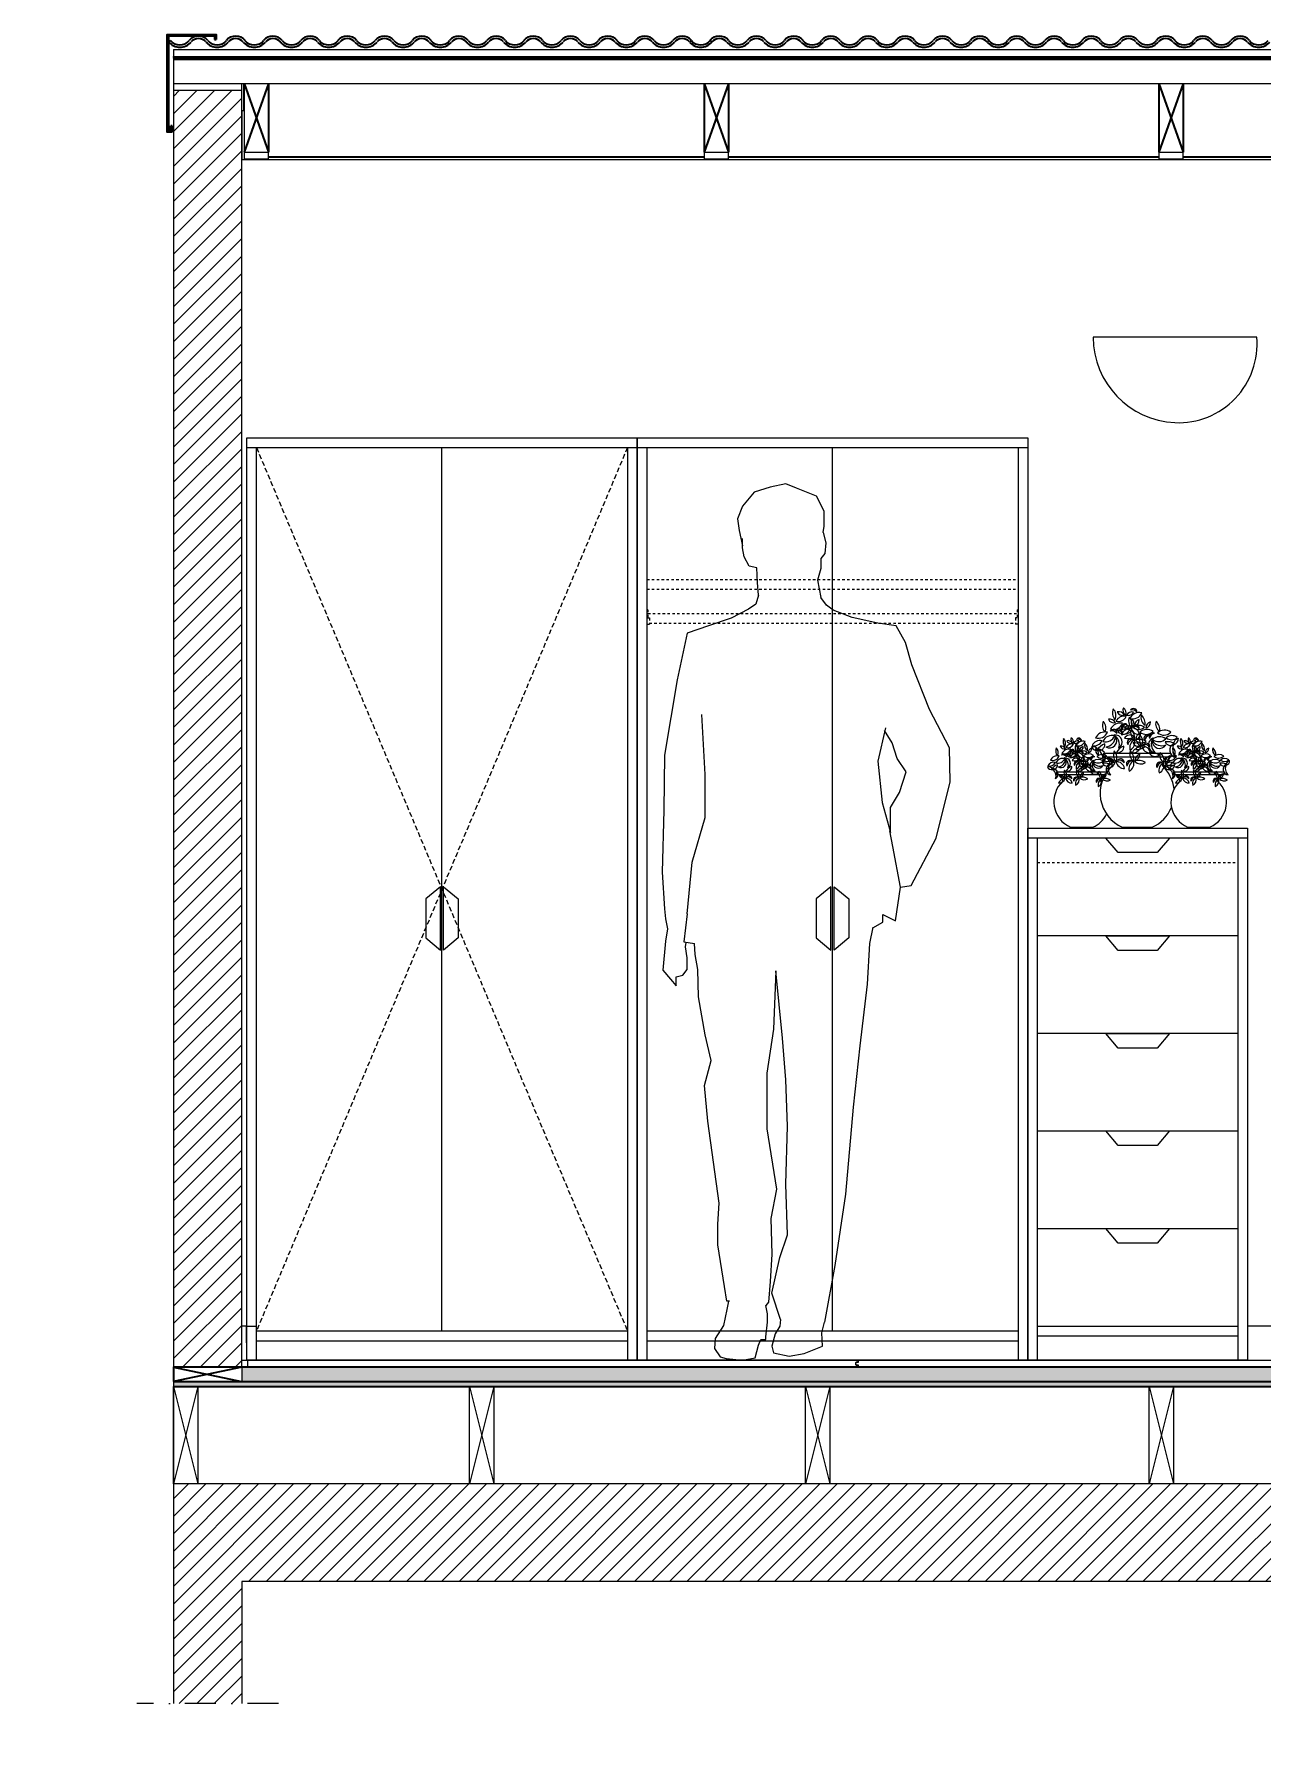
# Model space of a CAD drawing. Header units: millimetres. Extents: x -34406 to 2004, y -1078 to 14557.
# Drawn here: x 1589.5 to 1841.1, y -529.2 to -176.1 of the extents above; entities that cross this region are included whole.
import ezdxf

# ---------------------------------------------------------------- set-up
doc = ezdxf.new("R2010")
doc.units = ezdxf.units.MM
doc.header["$LTSCALE"] = 0.5
for name, pattern in [('JIS_02_1.0', [2, 1, -1]), ('JIS_02_2.0', [3, 2, -1]), ('TRATTOPUNTO', [25.4, 12.7, -6.35, 0, -6.35])]:
    doc.linetypes.add(name, pattern=pattern)
for name, color, linetype in [('.', 254, 'Continuous'), ('A-FURN', 8, 'Continuous'), ('A-SECT-PATT', 254, 'Continuous'), ('DETTAGLI', 60, 'Continuous'), ('interruzione', 200, 'Continuous'), ('LINEE TRATTEGGIATE', 50, 'Continuous'), ('LINEE TRATTEGGIATE + PICCOLE', 51, 'Continuous'), ('omino', 144, 'Continuous'), ('PARQUET', 35, 'Continuous'), ('RETINI', 30, 'Continuous')]:
    doc.layers.add(name, color=color, linetype=linetype)
doc.layers.add('A-SECT-MCUT', color=254, linetype='Continuous', lineweight=35)

msp = doc.modelspace()

# ---------------------------------------------------------------- hatches: boundary and pattern name
at = {"layer": '.', "transparency": 33554687}
h = msp.add_hatch(dxfattribs=at)
h.set_pattern_fill('ANSI31', color=256, scale=0.8)
h.paths.add_polyline_path([(1199.21, -201.79), (1199.21, -201.79), (1199.21, -191.79), (1199.21, -187.57), (1185.21, -187.57), (1185.21, -447.79), (1185.21, -449.23), (1199.21, -449.23)])
h.paths.add_polyline_path([(1507.36, -187.57), (1493.19, -187.57), (1493.19, -449.19), (1507.36, -449.19)])
h.paths.add_polyline_path([(1631.98, -187.57), (1617.99, -187.57), (1617.99, -447.79), (1617.99, -449.2), (1631.98, -449.2)])
h.paths.add_polyline_path([(1940.14, -187.57), (1926.14, -187.57), (1926.14, -449.15), (1940.14, -449.15)])
h = msp.add_hatch(dxfattribs=at)
h.set_pattern_fill('ANSI31', color=256, scale=0.8)
h.paths.add_polyline_path([(503.15, -484.06), (454.04, -484.06), (43.54, -484.06), (43.54, -529.2), (64.04, -529.2), (64.04, -504.06), (438.79, -504.06), (438.79, -529.2), (454.04, -529.2), (454.04, -504.06), (503.15, -504.06)])
h.paths.add_polyline_path([(1007.27, -484.06), (596.76, -484.06), (547.66, -484.06), (547.66, -504.06), (596.76, -504.06), (596.76, -529.2), (612.01, -529.2), (612.01, -504.06), (986.76, -504.06), (986.76, -529.2), (1007.27, -529.2)])
h.paths.add_polyline_path([(1507.35, -473.19), (1239.74, -473.19), (1239.74, -473.19), (1234.74, -473.19), (1190.21, -473.19), (1190.21, -473.19), (1185.21, -473.19), (1137.16, -473.19), (1137.16, -473.19), (1132.16, -473.19), (1121.66, -473.19), (1121.66, -493.19), (1185.21, -493.19), (1185.21, -518.19), (1199.22, -518.19), (1199.22, -493.19), (1493.19, -493.19), (1493.19, -518.19), (1507.35, -518.19)])
h.paths.add_polyline_path([(2003.51, -473.15), (1993.02, -473.15), (1993.02, -473.15), (1988.02, -473.15), (1939.97, -473.15), (1939.97, -473.15), (1934.97, -473.15), (1890.43, -473.15), (1890.43, -473.15), (1885.43, -473.15), (1617.99, -473.15), (1617.99, -518.15), (1631.99, -518.15), (1631.99, -493.15), (1925.95, -493.15), (1925.95, -518.15), (1939.97, -518.15), (1939.97, -493.15), (2003.51, -493.15)])
at = {"layer": 'A-SECT-MCUT', "transparency": 33554687}
h = msp.add_hatch(dxfattribs=at)
h.set_pattern_fill('ANSI31', color=256, scale=0.1)
h.set_pattern_definition([(45, (947.48017, -902.038), (-0.2245064, 0.2245064), [])])
h.paths.add_polyline_path([(1703.39, -180.75), (1617.99, -180.75), (1617.99, -181.22), (1703.35, -181.22)])
h.paths.add_polyline_path([(1786.05, -180.75), (1703.39, -180.75), (1703.35, -181.22), (1786.22, -181.22)])
h.paths.add_polyline_path([(1866.88, -180.75), (1786.05, -180.75), (1786.22, -181.22), (1867.19, -181.22)])
h.paths.add_polyline_path([(1940.14, -180.75), (1931.95, -180.75), (1866.88, -180.75), (1867.19, -181.22), (1931.95, -181.22), (1940.14, -181.22)])
at = {"layer": 'A-SECT-PATT', "transparency": 33554687}
h = msp.add_hatch(dxfattribs=at)
h.set_pattern_fill('ANGLE', color=256, scale=0.2)
h.set_pattern_definition([(0, (1889.4806, -892.1348), (0, 1.397), [1.016, -0.381]), (90, (1889.4806, -892.1348), (-1.397, 9e-17), [1.016, -0.381])])
h.paths.add_polyline_path([(1734.35, -452.15), (1921.21, -452.15), (1921.5, -453.15), (1734.49, -453.15)])
h.paths.add_polyline_path([(1617.99, -452.15), (1734.35, -452.15), (1734.49, -453.15), (1617.99, -453.15)])
at = {"layer": 'RETINI', "transparency": 33554508}
h = msp.add_hatch(color=256, dxfattribs=at)
h.dxf.hatch_style = 1
h.paths.add_polyline_path([(1631.98, -449.2), (1631.98, -452.15), (1926.11, -452.15), (1926.11, -449.2)])

# ---------------------------------------------------------------- linework, layer by layer
for p, q in [((1617.99, -179.25), (1940.14, -179.25)), ((1617.99, -179.25), (1617.99, -518.15)), ((1618.02, -186.22), (1940.14, -186.22)), ((1631.99, -449.2), (1631.98, -186.22)), ((1632.41, -191.79), (1632.41, -186.22)), ((1617.99, -187.57), (1631.99, -187.57)), ((1632.46, -191.79), (1631.99, -191.79)), ((1632.46, -200.23), (1637.46, -200.23)), ((1726.67, -200.23), (1731.67, -200.23)), ((1819.81, -200.23), (1824.81, -200.23)), ((1631.99, -201.79), (1926.14, -201.79)), ((1636.99, -201.79), (1636.99, -201.61)), ((1632.94, -440.79), (1634.99, -440.79)), ((2003.51, -473.15), (1617.99, -473.15)), ((1925.95, -493.15), (1631.99, -493.15)), ((1631.99, -493.15), (1631.99, -518.15))]:
    msp.add_line(p, q)
for points in [[(1632.46, -186.22), (1632.46, -201.61), (1637.46, -201.61), (1637.46, -200.23)], [(1631.99, -191.79), (1631.99, -201.79)], [(1726.67, -200.23), (1726.67, -201.61), (1731.67, -201.61), (1731.67, -200.23)], [(1819.81, -200.23), (1819.81, -201.61), (1824.81, -201.61), (1824.81, -200.23)]]:
    msp.add_lwpolyline(points)
at = {"layer": 'A-FURN'}
for p, q in [((1839.89, -238.18), (1806.39, -238.18)), ((1632.99, -260.79), (1792.99, -260.79)), ((1672.99, -441.79), (1672.99, -260.79)), ((1752.99, -441.79), (1752.99, -260.79)), ((1837.99, -340.79), (1792.99, -340.79)), ((1811.49, -343.79), (1808.99, -340.79)), ((1821.99, -340.79), (1819.49, -343.79)), ((1819.49, -343.79), (1811.49, -343.79)), ((1672.66, -350.77), (1669.66, -353.27)), ((1673.3, -350.77), (1676.3, -353.27)), ((1752.66, -350.77), (1749.66, -353.27)), ((1753.3, -350.77), (1756.3, -353.27)), ((1669.66, -353.27), (1669.66, -361.27)), ((1676.3, -353.27), (1676.3, -361.27)), ((1749.66, -353.27), (1749.66, -361.27)), ((1756.3, -353.27), (1756.3, -361.27)), ((1669.66, -361.27), (1672.66, -363.77)), ((1676.3, -361.27), (1673.3, -363.77)), ((1749.66, -361.27), (1752.66, -363.77)), ((1756.3, -361.27), (1753.3, -363.77)), ((1794.99, -360.79), (1835.99, -360.79)), ((1811.49, -363.81), (1808.99, -360.81)), ((1821.99, -360.81), (1819.49, -363.81)), ((1819.49, -363.81), (1811.49, -363.81)), ((1794.99, -380.79), (1835.99, -380.79)), ((1811.49, -383.83), (1808.99, -380.83)), ((1821.99, -380.83), (1819.49, -383.83)), ((1819.49, -383.83), (1811.49, -383.83)), ((1794.99, -400.79), (1835.99, -400.79)), ((1811.49, -403.79), (1808.99, -400.79)), ((1821.99, -400.79), (1819.49, -403.79)), ((1819.49, -403.79), (1811.49, -403.79)), ((1794.99, -420.79), (1835.99, -420.79)), ((1811.49, -423.8), (1808.99, -420.8)), ((1821.99, -420.8), (1819.49, -423.8)), ((1819.49, -423.8), (1811.49, -423.8)), ((1794.99, -440.79), (1835.99, -440.79)), ((1634.99, -441.79), (1710.99, -441.79)), ((1634.99, -443.79), (1710.99, -443.79)), ((1712.99, -447.79), (1712.99, -443.79)), ((1714.99, -441.79), (1790.99, -441.79)), ((1714.99, -443.79), (1790.99, -443.79)), ((1794.99, -442.79), (1835.99, -442.79))]:
    msp.add_line(p, q, dxfattribs=at)
at = {"layer": 'A-FURN', "ltscale": 0.5}
for p in [(1712.99, -447.79), (1837.99, -447.79)]:
    msp.add_line(p, (1792.99, -447.79), dxfattribs=at)
at = {"layer": 'A-FURN'}
msp.add_lwpolyline([(1806.39, -238.18, 0.401446), (1823.14, -255.68, 0.453235), (1839.89, -238.18, 22.822384)], format="xyb", dxfattribs=at)
for points in [[(1632.99, -447.79), (1632.99, -258.79), (1712.99, -258.79), (1712.99, -447.79), (1632.99, -447.79)], [(1634.99, -447.78), (1634.99, -260.79)], [(1710.99, -260.79), (1710.99, -447.69)], [(1712.99, -447.79), (1712.99, -258.79), (1792.99, -258.79), (1792.99, -447.79), (1712.99, -447.79)], [(1714.99, -447.78), (1714.99, -260.79)], [(1790.99, -260.79), (1790.99, -447.69)], [(1792.99, -447.79), (1792.99, -338.79), (1837.99, -338.79), (1837.99, -447.79)], [(1794.99, -447.79), (1794.99, -340.79)], [(1835.99, -340.79), (1835.99, -447.79)], [(1672.66, -363.77), (1672.66, -350.77)], [(1673.3, -363.77), (1673.3, -350.77)], [(1752.66, -363.77), (1752.66, -350.77)], [(1753.3, -363.77), (1753.3, -350.77)], [(1808.99, -360.81), (1821.99, -360.81)], [(1808.99, -380.83), (1821.99, -380.83)], [(1808.99, -400.79), (1821.99, -400.79)], [(1808.99, -420.8), (1821.99, -420.8)]]:
    msp.add_lwpolyline(points, dxfattribs=at)
at = {"layer": 'A-SECT-MCUT'}
for p, q in [((1617.4, -177.38), (1617.02, -177.69)), ((1626.42, -177.15), (1626.72, -177.15)), ((1724.08, -177.38), (1723.7, -177.69)), ((1727.89, -177.38), (1728.28, -177.69)), ((1785.04, -177.38), (1784.66, -177.69)), ((1617.99, -180.75), (1940.14, -180.75)), ((1617.99, -181.22), (1940.14, -181.22)), ((1632.46, -186.22), (1637.46, -200.23)), ((1637.46, -186.22), (1632.46, -200.23)), ((1637.46, -186.22), (1637.46, -200.23)), ((1726.67, -186.22), (1726.67, -200.23)), ((1726.67, -186.22), (1731.67, -200.23)), ((1731.67, -186.22), (1726.67, -200.23)), ((1731.67, -186.22), (1731.67, -200.23)), ((1819.81, -186.22), (1819.81, -200.23)), ((1819.81, -186.22), (1824.81, -200.23)), ((1824.81, -186.22), (1819.81, -200.23)), ((1824.81, -186.22), (1824.81, -200.23)), ((1617.42, -195.85), (1617.42, -194.85)), ((1617.72, -194.85), (1617.42, -194.85)), ((1617.72, -196.15), (1617.72, -194.85)), ((1637.46, -201.22), (1726.67, -201.22)), ((1731.67, -201.22), (1819.81, -201.22)), ((1824.81, -201.22), (1920.57, -201.22)), ((1617.99, -449.2), (1631.92, -452.15)), ((1631.99, -449.2), (1617.99, -452.15)), ((1617.99, -452.15), (2003.51, -452.15)), ((1617.99, -453.15), (2003.51, -453.15))]:
    msp.add_line(p, q, dxfattribs=at)
for points in [[(1617.72, -196.15), (1616.72, -196.15), (1616.72, -176.15), (1626.72, -176.15), (1626.72, -177.15)], [(1617.42, -195.85), (1617.02, -195.85), (1617.02, -176.45), (1626.42, -176.45), (1626.42, -177.15)], [(1926.14, -449.2), (1617.99, -449.2), (1617.99, -452.15)]]:
    msp.add_lwpolyline(points, dxfattribs=at)
for centre, radius, start, end in [((1623.12, -178.94), 2.47, 39.4241, 140.5759), ((1630.74, -178.94), 2.47, 39.4241, 140.5759), ((1638.36, -178.94), 2.47, 39.4241, 140.5759), ((1645.98, -178.94), 2.47, 39.4241, 140.5759), ((1653.6, -178.94), 2.47, 39.4241, 140.5759), ((1661.22, -178.94), 2.47, 39.4241, 140.5759), ((1668.84, -178.94), 2.47, 39.4241, 140.5759), ((1676.46, -178.94), 2.47, 39.4241, 140.5759), ((1684.08, -178.94), 2.47, 39.4241, 140.5759), ((1691.7, -178.94), 2.47, 39.4241, 140.5759), ((1699.32, -178.94), 2.47, 39.4241, 140.5759), ((1706.94, -178.94), 2.47, 39.4241, 140.5759), ((1714.56, -178.94), 2.47, 39.4241, 140.5759), ((1722.18, -178.94), 2.47, 39.4241, 140.5759), ((1729.8, -178.94), 2.47, 39.4241, 140.5759), ((1737.42, -178.94), 2.47, 39.4241, 140.5759), ((1745.04, -178.94), 2.47, 39.4241, 140.5759), ((1752.66, -178.94), 2.47, 39.4241, 140.5759), ((1760.28, -178.94), 2.47, 39.4241, 140.5759), ((1767.9, -178.94), 2.47, 39.4241, 140.5759), ((1775.52, -178.94), 2.47, 39.4241, 140.5759), ((1783.14, -178.94), 2.47, 39.4241, 140.5759), ((1790.76, -178.94), 2.47, 39.4241, 140.5759), ((1798.38, -178.94), 2.47, 39.4241, 140.5759), ((1806, -178.94), 2.47, 39.4241, 140.5759), ((1813.62, -178.94), 2.47, 39.4241, 140.5759), ((1821.24, -178.94), 2.47, 39.4241, 140.5759), ((1828.86, -178.94), 2.47, 39.4241, 140.5759), ((1836.48, -178.94), 2.47, 39.4241, 140.5759), ((1619.31, -175.81), 2.97, 219.4241, 320.5759), ((1619.31, -175.81), 2.47, 219.4241, 320.5759), ((1623.12, -178.94), 1.97, 39.4241, 140.5759), ((1626.93, -175.81), 2.97, 219.4241, 320.5759), ((1626.93, -175.81), 2.47, 219.4241, 320.5759), ((1630.74, -178.94), 1.97, 39.4241, 140.5759), ((1634.55, -175.81), 2.97, 219.4241, 320.5759), ((1634.55, -175.81), 2.47, 219.4241, 320.5759), ((1638.36, -178.94), 1.97, 39.4241, 140.5759), ((1642.17, -175.81), 2.97, 219.4241, 320.5759), ((1642.17, -175.81), 2.47, 219.4241, 320.5759), ((1645.98, -178.94), 1.97, 39.4241, 140.5759), ((1649.79, -175.81), 2.97, 219.4241, 320.5759), ((1649.79, -175.81), 2.47, 219.4241, 320.5759), ((1653.6, -178.94), 1.97, 39.4241, 140.5759), ((1657.41, -175.81), 2.97, 219.4241, 320.5759), ((1657.41, -175.81), 2.47, 219.4241, 320.5759), ((1661.22, -178.94), 1.97, 39.4241, 140.5759), ((1665.03, -175.81), 2.97, 219.4241, 320.5759), ((1665.03, -175.81), 2.47, 219.4241, 320.5759), ((1668.84, -178.94), 1.97, 39.4241, 140.5759), ((1672.65, -175.81), 2.97, 219.4241, 320.5759), ((1672.65, -175.81), 2.47, 219.4241, 320.5759), ((1676.46, -178.94), 1.97, 39.4241, 140.5759), ((1680.27, -175.81), 2.97, 219.4241, 320.5759), ((1680.27, -175.81), 2.47, 219.4241, 320.5759), ((1684.08, -178.94), 1.97, 39.4241, 140.5759), ((1687.89, -175.81), 2.97, 219.4241, 320.5759), ((1687.89, -175.81), 2.47, 219.4241, 320.5759), ((1691.7, -178.94), 1.97, 39.4241, 140.5759), ((1695.51, -175.81), 2.97, 219.4241, 320.5759), ((1695.51, -175.81), 2.47, 219.4241, 320.5759), ((1699.32, -178.94), 1.97, 39.4241, 140.5759), ((1703.13, -175.81), 2.97, 219.4241, 320.5759), ((1703.13, -175.81), 2.47, 219.4241, 320.5759), ((1706.94, -178.94), 1.97, 39.4241, 140.5759), ((1710.75, -175.81), 2.97, 219.4241, 320.5759), ((1710.75, -175.81), 2.47, 219.4241, 320.5759), ((1714.56, -178.94), 1.97, 39.4241, 140.5759), ((1718.37, -175.81), 2.97, 219.4241, 320.5759), ((1718.37, -175.81), 2.47, 219.4241, 320.5759), ((1722.18, -178.94), 1.97, 39.4241, 140.5759), ((1725.99, -175.81), 2.97, 219.4241, 320.5759), ((1725.99, -175.81), 2.47, 219.4241, 320.5759), ((1729.8, -178.94), 1.97, 39.4241, 140.5759), ((1733.61, -175.81), 2.97, 219.4241, 320.5759), ((1733.61, -175.81), 2.47, 219.4241, 320.5759), ((1737.42, -178.94), 1.97, 39.4241, 140.5759), ((1741.23, -175.81), 2.97, 219.4241, 320.5759), ((1741.23, -175.81), 2.47, 219.4241, 320.5759), ((1745.04, -178.94), 1.97, 39.4241, 140.5759), ((1748.85, -175.81), 2.97, 219.4241, 320.5759), ((1748.85, -175.81), 2.47, 219.4241, 320.5759), ((1752.66, -178.94), 1.97, 39.4241, 140.5759), ((1756.47, -175.81), 2.97, 219.4241, 320.5759), ((1756.47, -175.81), 2.47, 219.4241, 320.5759), ((1760.28, -178.94), 1.97, 39.4241, 140.5759), ((1764.09, -175.81), 2.97, 219.4241, 320.5759), ((1764.09, -175.81), 2.47, 219.4241, 320.5759), ((1767.9, -178.94), 1.97, 39.4241, 140.5759), ((1771.71, -175.81), 2.97, 219.4241, 320.5759), ((1771.71, -175.81), 2.47, 219.4241, 320.5759), ((1775.52, -178.94), 1.97, 39.4241, 140.5759), ((1779.33, -175.81), 2.97, 219.4241, 320.5759), ((1779.33, -175.81), 2.47, 219.4241, 320.5759), ((1783.14, -178.94), 1.97, 39.4241, 140.5759), ((1786.95, -175.81), 2.97, 219.4241, 320.5759), ((1786.95, -175.81), 2.47, 219.4241, 320.5759), ((1790.76, -178.94), 1.97, 39.4241, 140.5759), ((1794.57, -175.81), 2.97, 219.4241, 320.5759), ((1794.57, -175.81), 2.47, 219.4241, 320.5759), ((1798.38, -178.94), 1.97, 39.4241, 140.5759), ((1802.19, -175.81), 2.97, 219.4241, 320.5759), ((1802.19, -175.81), 2.47, 219.4241, 320.5759), ((1806, -178.94), 1.97, 39.4241, 140.5759), ((1809.81, -175.81), 2.97, 219.4241, 320.5759), ((1809.81, -175.81), 2.47, 219.4241, 320.5759), ((1813.62, -178.94), 1.97, 39.4241, 140.5759), ((1817.43, -175.81), 2.97, 219.4241, 320.5759), ((1817.43, -175.81), 2.47, 219.4241, 320.5759), ((1821.24, -178.94), 1.97, 39.4241, 140.5759), ((1825.05, -175.81), 2.97, 219.4241, 320.5759), ((1825.05, -175.81), 2.47, 219.4241, 320.5759), ((1828.86, -178.94), 1.97, 39.4241, 140.5759), ((1832.67, -175.81), 2.97, 219.4241, 320.5759), ((1832.67, -175.81), 2.47, 219.4241, 320.5759), ((1836.48, -178.94), 1.97, 39.4241, 140.5759), ((1840.29, -175.81), 2.97, 219.4241, 320.5759), ((1840.29, -175.81), 2.47, 219.4241, 320.5759)]:
    msp.add_arc(centre, radius, start, end, dxfattribs=at)
at = {"layer": 'A-SECT-PATT', "ltscale": 0.5}
msp.add_line((1631.99, -449.2), (1631.99, -452.15), dxfattribs=at)
at = {"layer": 'A-SECT-PATT'}
for p, q in [((1622.99, -453.15), (1617.99, -473.15)), ((1617.99, -453.15), (1622.99, -473.15)), ((1683.61, -453.15), (1678.61, -473.15)), ((1678.61, -453.15), (1683.61, -473.15)), ((1752.46, -453.15), (1747.46, -473.15)), ((1747.46, -453.15), (1752.46, -473.15)), ((1822.83, -453.15), (1817.83, -473.15)), ((1817.83, -453.15), (1822.83, -473.15))]:
    msp.add_line(p, q, dxfattribs=at)
for points in [[(1617.99, -453.15), (1622.99, -453.15), (1622.99, -473.15), (1617.99, -473.15)], [(1678.61, -453.15), (1683.61, -453.15), (1683.61, -473.15), (1678.61, -473.15)], [(1747.46, -453.15), (1752.46, -453.15), (1752.46, -473.15), (1747.46, -473.15)], [(1817.83, -453.15), (1822.83, -453.15), (1822.83, -473.15), (1817.83, -473.15)]]:
    msp.add_lwpolyline(points, close=True, dxfattribs=at)
at = {"layer": 'DETTAGLI'}
for p, q in [((1808.49, -323.41), (1822.32, -323.41)), ((1808.49, -323.41), (1808.49, -324.16)), ((1808.49, -324.16), (1822.32, -324.16)), ((1822.32, -323.41), (1822.32, -324.16)), ((1798.84, -327.2), (1809.22, -327.2)), ((1798.84, -327.2), (1798.84, -327.76)), ((1798.84, -327.76), (1808.85, -327.76)), ((1822.82, -327.2), (1833.2, -327.2)), ((1822.82, -327.2), (1822.82, -327.76)), ((1822.82, -327.76), (1833.2, -327.76)), ((1833.2, -327.2), (1833.2, -327.76)), ((1801.74, -338.58), (1806.32, -338.58)), ((1812.35, -338.58), (1818.46, -338.58)), ((1825.72, -338.58), (1830.3, -338.58))]:
    msp.add_line(p, q, dxfattribs=at)
for centre, radius, start, end in [((1813.73, -314.61), 1.25, 156.8431, 234.9964), ((1811.95, -315.12), 1.18, 334.0501, 57.7894), ((1810.68, -317.68), 2.39, 160.5092, 216.0653), ((1807.2, -318.19), 1.79, 329.8383, 46.7361), ((1809.83, -317.68), 1.25, 26.0808, 104.2341), ((1810.6, -316), 1.18, 203.2878, 287.0271), ((1811.91, -319.38), 2.15, 76.6183, 154.7716), ((1810.53, -316.52), 2.03, 253.8253, 337.5646), ((1812.74, -315.14), 2.39, 160.5092, 216.0653), ((1809.27, -315.65), 1.79, 329.8383, 46.7361), ((1812.72, -317.6), 1.79, 76.6183, 154.7716), ((1811.58, -315.22), 1.69, 253.8253, 337.5646), ((1811.63, -316.17), 1.25, 26.0808, 104.2341), ((1812.41, -314.49), 1.18, 203.2878, 287.0271), ((1812.9, -318.11), 0.746, 59.2531, 212.5977), ((1813.41, -318.61), 1.14, 96.5345, 175.3162), ((1812.66, -318.75), 1.25, 26.0808, 104.2341), ((1813.43, -317.06), 1.18, 203.2878, 287.0271), ((1814.36, -316.19), 1.25, 76.6183, 154.7716), ((1813.56, -314.52), 1.18, 253.8253, 337.5646), ((1816.03, -316.81), 2.39, 160.5092, 216.0653), ((1812.55, -317.31), 1.79, 329.8383, 46.7361), ((1815.84, -317.22), 2.15, 76.6183, 154.7716), ((1814.46, -314.36), 2.03, 253.8253, 337.5646), ((1814.64, -315), 0.746, 355.4145, 148.7591), ((1814.42, -315.68), 1.14, 32.696, 111.4776), ((1815.33, -316.96), 1.18, 150.2228, 233.9621), ((1813.52, -317.35), 1.25, 333.0158, 51.169), ((1815.07, -318.37), 0.746, 355.4145, 148.7591), ((1815.82, -319.51), 1.79, 53.2406, 131.3938), ((1814.63, -316.62), 1.18, 280.9851, 4.7244), ((1816.11, -317.74), 1.25, 103.7781, 181.9314), ((1817.95, -316.16), 1.79, 161.2761, 238.1738), ((1814.65, -317.35), 2.39, 351.9469, 47.503), ((1816.94, -317.1), 1.18, 280.9851, 4.7244), ((1818.41, -318.22), 1.25, 103.7781, 181.9314), ((1820.96, -317.44), 1.79, 161.2761, 238.1738), ((1817.66, -318.62), 2.39, 351.9469, 47.503), ((1802.03, -321), 1.79, 160.5092, 216.0653), ((1799.42, -321.38), 1.34, 329.8383, 46.7361), ((1801.2, -321.77), 0.939, 26.0808, 104.2341), ((1801.78, -320.51), 0.887, 203.2878, 287.0271), ((1802.77, -320.6), 0.939, 156.8431, 234.9964), ((1801.44, -320.99), 0.887, 334.0501, 57.7894), ((1803.24, -321.79), 0.939, 76.6183, 154.7716), ((1802.64, -320.54), 0.887, 253.8253, 337.5646), ((1804.35, -322.56), 1.61, 76.6183, 154.7716), ((1803.32, -320.41), 1.52, 253.8253, 337.5646), ((1803.45, -320.89), 0.559, 355.4145, 148.7591), ((1803.29, -321.4), 0.858, 32.696, 111.4776), ((1807.78, -322.6), 1.79, 76.6183, 154.7716), ((1806.63, -320.21), 1.69, 253.8253, 337.5646), ((1808.8, -321.21), 2.15, 76.6183, 154.7716), ((1807.42, -318.34), 2.03, 253.8253, 337.5646), ((1810.3, -321.91), 2.15, 76.6183, 154.7716), ((1808.92, -319.05), 2.03, 253.8253, 337.5646), ((1809.73, -320.83), 1.49, 239.4566, 32.8011), ((1808.7, -319.84), 2.29, 276.738, 355.5197), ((1810.51, -319.3), 0.746, 355.4145, 148.7591), ((1810.29, -319.98), 1.14, 32.696, 111.4776), ((1810.82, -321.15), 1.49, 302.8545, 96.1991), ((1809.47, -321.62), 2.29, 340.136, 58.9177), ((1811.65, -319.23), 0.746, 355.4145, 148.7591), ((1811.43, -319.9), 1.14, 32.696, 111.4776), ((1812.89, -320.64), 2.15, 53.2406, 131.3938), ((1812.76, -317.46), 2.03, 230.4475, 314.1869), ((1812.25, -317.81), 1.79, 266.4214, 343.3192), ((1814.26, -320.7), 2.39, 97.0923, 152.6484), ((1813.92, -320.97), 1.29, 46.7886, 150.677), ((1813.47, -318.05), 2.39, 253.4863, 303.9793), ((1813.71, -319.04), 1.25, 53.2406, 131.3938), ((1813.64, -317.19), 1.18, 230.4475, 314.1869), ((1814.11, -321.29), 0.746, 59.2531, 212.5977), ((1814.62, -321.79), 1.14, 96.5345, 175.3162), ((1815.65, -322.28), 1.79, 117.5698, 195.7231), ((1813.22, -321.23), 1.69, 294.7768, 18.5161), ((1815.84, -319.18), 1.79, 161.2761, 238.1738), ((1812.53, -320.36), 2.39, 351.9469, 47.503), ((1815.82, -317.9), 1.69, 189.496, 273.2354), ((1814.17, -319.97), 1.79, 12.2891, 90.4423), ((1814.85, -319.05), 1.14, 32.696, 111.4776), ((1814.86, -322.5), 1.25, 26.0808, 104.2341), ((1815.71, -316.87), 1.69, 230.4475, 314.1869), ((1815.91, -322.97), 2.39, 55.3638, 110.9199), ((1816.33, -319.48), 1.79, 224.6929, 301.5907), ((1816.41, -320.49), 1.25, 103.7781, 181.9314), ((1814.94, -319.37), 1.18, 280.9851, 4.7244), ((1818.23, -320.56), 2.39, 160.5092, 216.0653), ((1817.37, -320.7), 2.15, 53.2406, 131.3938), ((1817.24, -317.53), 2.03, 230.4475, 314.1869), ((1814.75, -321.07), 1.79, 329.8383, 46.7361), ((1817.53, -320.44), 0.746, 59.2531, 212.5977), ((1818.04, -320.93), 1.14, 96.5345, 175.3162), ((1819.17, -321.75), 1.49, 111.8131, 265.1576), ((1818.57, -319.97), 0.746, 59.2531, 212.5977), ((1819.08, -320.47), 1.14, 96.5345, 175.3162), ((1820.57, -321.54), 2.29, 149.0945, 227.8762), ((1819.98, -320.95), 1.49, 175.211, 328.5556), ((1820.42, -319.6), 2.29, 212.4925, 291.2742), ((1819.98, -322.18), 2.15, 53.2406, 131.3938), ((1819.86, -319.01), 2.03, 230.4475, 314.1869), ((1820.98, -320.85), 2.15, 53.2406, 131.3938), ((1820.85, -317.68), 2.03, 230.4475, 314.1869), ((1821.65, -323.45), 2.39, 52.0489, 102.5418), ((1822.3, -320.57), 1.29, 205.3512, 309.2395), ((1822.53, -321.6), 1.79, 53.2406, 131.3938), ((1822.42, -318.96), 1.69, 230.4475, 314.1869), ((1822.65, -320.47), 1.18, 280.9851, 4.7244), ((1824.13, -321.59), 1.25, 103.7781, 181.9314), ((1826.01, -321), 1.79, 160.5092, 216.0653), ((1823.4, -321.38), 1.34, 329.8383, 46.7361), ((1825.18, -321.77), 0.939, 26.0808, 104.2341), ((1825.76, -320.51), 0.887, 203.2878, 287.0271), ((1826.75, -320.6), 0.939, 156.8431, 234.9964), ((1825.42, -320.99), 0.887, 334.0501, 57.7894), ((1827.22, -321.79), 0.939, 76.6183, 154.7716), ((1826.62, -320.54), 0.887, 253.8253, 337.5646), ((1828.33, -322.56), 1.61, 76.6183, 154.7716), ((1827.3, -320.41), 1.52, 253.8253, 337.5646), ((1827.43, -320.89), 0.559, 355.4145, 148.7591), ((1827.27, -321.4), 0.858, 32.696, 111.4776), ((1799.07, -325.55), 1.61, 76.6183, 154.7716), ((1798.04, -323.4), 1.52, 253.8253, 337.5646), ((1800.49, -322.91), 1.79, 160.5092, 216.0653), ((1800.2, -326.08), 1.61, 76.6183, 154.7716), ((1799.16, -323.93), 1.52, 253.8253, 337.5646), ((1797.88, -323.28), 1.34, 329.8383, 46.7361), ((1799.77, -325.26), 1.12, 239.4566, 32.8011), ((1799, -324.52), 1.72, 276.738, 355.5197), ((1799.84, -322.91), 0.939, 26.0808, 104.2341), ((1800.43, -321.65), 0.887, 203.2878, 287.0271), ((1800.36, -324.12), 0.559, 355.4145, 148.7591), ((1800.19, -324.63), 0.858, 32.696, 111.4776), ((1801.41, -324.18), 1.61, 76.6183, 154.7716), ((1800.38, -322.03), 1.52, 253.8253, 337.5646), ((1799.58, -325.86), 1.72, 340.136, 58.9177), ((1800.59, -325.51), 1.12, 302.8545, 96.1991), ((1801.21, -324.06), 0.559, 355.4145, 148.7591), ((1801.04, -324.57), 0.858, 32.696, 111.4776), ((1802.02, -322.85), 1.34, 76.6183, 154.7716), ((1801.16, -321.06), 1.27, 253.8253, 337.5646), ((1802.14, -325.12), 1.61, 53.2406, 131.3938), ((1802.05, -322.74), 1.52, 230.4475, 314.1869), ((1801.66, -323.01), 1.34, 266.4214, 343.3192), ((1803.17, -325.17), 1.79, 97.0923, 152.6484), ((1802.15, -323.23), 0.559, 59.2531, 212.5977), ((1802.54, -323.6), 0.858, 96.5345, 175.3162), ((1801.97, -323.7), 0.939, 26.0808, 104.2341), ((1802.55, -322.44), 0.887, 203.2878, 287.0271), ((1802.92, -325.37), 0.97, 46.7886, 150.677), ((1802.58, -323.18), 1.79, 253.4863, 303.9793), ((1802.76, -323.92), 0.939, 53.2406, 131.3938), ((1802.7, -322.53), 0.887, 230.4475, 314.1869), ((1804.49, -322.25), 1.79, 160.5092, 216.0653), ((1801.89, -322.63), 1.34, 329.8383, 46.7361), ((1804.35, -324.03), 1.34, 161.2761, 238.1738), ((1801.87, -324.92), 1.79, 351.9469, 47.503), ((1803.98, -322.36), 0.887, 150.2228, 233.9621), ((1804.34, -323.07), 1.27, 189.496, 273.2354), ((1803.1, -324.62), 1.34, 12.2891, 90.4423), ((1802.62, -322.65), 0.939, 333.0158, 51.169), ((1803.78, -323.42), 0.559, 355.4145, 148.7591), ((1803.61, -323.93), 0.858, 32.696, 111.4776), ((1804.34, -324.28), 1.34, 53.2406, 131.3938), ((1804.26, -322.29), 1.27, 230.4475, 314.1869), ((1803.45, -322.11), 0.887, 280.9851, 4.7244), ((1804.56, -322.95), 0.939, 103.7781, 181.9314), ((1803.68, -324.17), 0.887, 280.9851, 4.7244), ((1804.78, -325.01), 0.939, 103.7781, 181.9314), ((1806.15, -325.06), 1.79, 160.5092, 216.0653), ((1805.5, -325.17), 1.61, 53.2406, 131.3938), ((1805.41, -322.79), 1.52, 230.4475, 314.1869), ((1803.54, -325.44), 1.34, 329.8383, 46.7361), ((1805.94, -321.77), 1.34, 161.2761, 238.1738), ((1803.46, -322.66), 1.79, 351.9469, 47.503), ((1805.62, -324.97), 0.559, 59.2531, 212.5977), ((1806.01, -325.34), 0.858, 96.5345, 175.3162), ((1805.18, -322.47), 0.887, 280.9851, 4.7244), ((1806.29, -323.31), 0.939, 103.7781, 181.9314), ((1806.4, -324.62), 0.559, 59.2531, 212.5977), ((1806.79, -324.99), 0.858, 96.5345, 175.3162), ((1806.36, -323.34), 1.25, 26.0808, 104.2341), ((1807.14, -321.66), 1.18, 203.2878, 287.0271), ((1807.46, -326.28), 1.61, 53.2406, 131.3938), ((1808.2, -322.72), 1.34, 161.2761, 238.1738), ((1805.72, -323.61), 1.79, 351.9469, 47.503), ((1808.21, -325.28), 1.61, 53.2406, 131.3938), ((1808.11, -322.9), 1.52, 230.4475, 314.1869), ((1807.49, -321.58), 1.29, 258.7726, 2.661), ((1809.42, -323.82), 2.39, 105.4703, 155.9633), ((1807.45, -324.13), 1.49, 302.8545, 96.1991), ((1806.11, -324.6), 2.29, 340.136, 58.9177), ((1808.63, -325.78), 1.63, 351.3525, 94.9009), ((1809.37, -325.84), 1.34, 53.2406, 131.3938), ((1809.29, -323.86), 1.27, 230.4475, 314.1869), ((1809.57, -325.69), 1.25, 26.0808, 104.2341), ((1810.34, -324.01), 1.18, 203.2878, 287.0271), ((1812.93, -323.75), 2.39, 160.5092, 216.0653), ((1809.46, -324.26), 1.79, 329.8383, 46.7361), ((1811.41, -322.02), 1.29, 258.7726, 2.661), ((1813.33, -324.26), 2.39, 105.4703, 155.9633), ((1811.98, -325.31), 0.746, 355.4145, 148.7591), ((1815.65, -323.52), 1.79, 161.2761, 238.1738), ((1812.35, -324.71), 2.39, 351.9469, 47.503), ((1814.46, -321.56), 1.79, 266.4214, 343.3192), ((1816.46, -324.45), 2.39, 97.0923, 152.6484), ((1815.64, -320.81), 1.18, 203.2878, 287.0271), ((1814.75, -323.72), 1.18, 280.9851, 4.7244), ((1816.23, -324.83), 1.25, 103.7781, 181.9314), ((1816.34, -323.05), 1.29, 57.3352, 161.2235), ((1815.36, -320.26), 2.39, 264.0329, 314.5258), ((1818.02, -321.65), 1.69, 189.496, 273.2354), ((1816.37, -323.72), 1.79, 12.2891, 90.4423), ((1817.27, -322.12), 0.746, 355.4145, 148.7591), ((1817.05, -322.8), 1.14, 32.696, 111.4776), ((1818.4, -325.67), 2.39, 52.0489, 102.5418), ((1819.05, -322.79), 1.29, 205.3512, 309.2395), ((1821.82, -323.85), 1.79, 161.2761, 238.1738), ((1818.52, -325.04), 2.39, 351.9469, 47.503), ((1822.19, -325.78), 1.63, 85.0991, 188.6475), ((1820.93, -324.05), 1.18, 280.9851, 4.7244), ((1822.4, -325.17), 1.25, 103.7781, 181.9314), ((1823.05, -325.55), 1.61, 76.6183, 154.7716), ((1822.02, -323.4), 1.52, 253.8253, 337.5646), ((1823.54, -322.8), 1.49, 111.8131, 265.1576), ((1824.94, -322.59), 2.29, 149.0945, 227.8762), ((1824.47, -322.91), 1.79, 160.5092, 216.0653), ((1824.18, -326.08), 1.61, 76.6183, 154.7716), ((1823.14, -323.93), 1.52, 253.8253, 337.5646), ((1821.86, -323.28), 1.34, 329.8383, 46.7361), ((1822.98, -324.52), 1.72, 276.738, 355.5197), ((1823.75, -325.26), 1.12, 239.4566, 32.8011), ((1823.82, -322.91), 0.939, 26.0808, 104.2341), ((1824.41, -321.65), 0.887, 203.2878, 287.0271), ((1824.34, -324.12), 0.559, 355.4145, 148.7591), ((1824.17, -324.63), 0.858, 32.696, 111.4776), ((1825.39, -324.18), 1.61, 76.6183, 154.7716), ((1824.36, -322.03), 1.52, 253.8253, 337.5646), ((1824.57, -325.51), 1.12, 302.8545, 96.1991), ((1823.56, -325.86), 1.72, 340.136, 58.9177), ((1825.19, -324.06), 0.559, 355.4145, 148.7591), ((1825.03, -324.57), 0.858, 32.696, 111.4776), ((1826, -322.85), 1.34, 76.6183, 154.7716), ((1825.14, -321.06), 1.27, 253.8253, 337.5646), ((1826.12, -325.12), 1.61, 53.2406, 131.3938), ((1826.03, -322.74), 1.52, 230.4475, 314.1869), ((1825.64, -323.01), 1.34, 266.4214, 343.3192), ((1827.15, -325.17), 1.79, 97.0923, 152.6484), ((1826.13, -323.23), 0.559, 59.2531, 212.5977), ((1826.52, -323.6), 0.858, 96.5345, 175.3162), ((1825.95, -323.7), 0.939, 26.0808, 104.2341), ((1826.53, -322.44), 0.887, 203.2878, 287.0271), ((1826.9, -325.37), 0.97, 46.7886, 150.677), ((1826.56, -323.18), 1.79, 253.4863, 303.9793), ((1826.74, -323.92), 0.939, 53.2406, 131.3938), ((1826.68, -322.53), 0.887, 230.4475, 314.1869), ((1828.47, -322.25), 1.79, 160.5092, 216.0653), ((1825.87, -322.63), 1.34, 329.8383, 46.7361), ((1828.33, -324.03), 1.34, 161.2761, 238.1738), ((1825.85, -324.92), 1.79, 351.9469, 47.503), ((1827.96, -322.36), 0.887, 150.2228, 233.9621), ((1828.32, -323.07), 1.27, 189.496, 273.2354), ((1827.08, -324.62), 1.34, 12.2891, 90.4423), ((1826.6, -322.65), 0.939, 333.0158, 51.169), ((1827.76, -323.42), 0.559, 355.4145, 148.7591), ((1827.59, -323.93), 0.858, 32.696, 111.4776), ((1828.32, -324.28), 1.34, 53.2406, 131.3938), ((1828.24, -322.29), 1.27, 230.4475, 314.1869), ((1827.43, -322.11), 0.887, 280.9851, 4.7244), ((1828.54, -322.95), 0.939, 103.7781, 181.9314), ((1827.66, -324.17), 0.887, 280.9851, 4.7244), ((1828.77, -325.01), 0.939, 103.7781, 181.9314), ((1830.13, -325.06), 1.79, 160.5092, 216.0653), ((1829.48, -325.17), 1.61, 53.2406, 131.3938), ((1829.39, -322.79), 1.52, 230.4475, 314.1869), ((1827.52, -325.44), 1.34, 329.8383, 46.7361), ((1829.92, -321.77), 1.34, 161.2761, 238.1738), ((1827.44, -322.66), 1.79, 351.9469, 47.503), ((1829.6, -324.97), 0.559, 59.2531, 212.5977), ((1829.99, -325.34), 0.858, 96.5345, 175.3162), ((1830.27, -323.31), 0.939, 103.7781, 181.9314), ((1829.16, -322.47), 0.887, 280.9851, 4.7244), ((1830.38, -324.62), 0.559, 59.2531, 212.5977), ((1830.77, -324.99), 0.858, 96.5345, 175.3162), ((1831.44, -326.28), 1.61, 53.2406, 131.3938), ((1832.18, -322.72), 1.34, 161.2761, 238.1738), ((1829.7, -323.61), 1.79, 351.9469, 47.503), ((1832.19, -325.28), 1.61, 53.2406, 131.3938), ((1832.09, -322.9), 1.52, 230.4475, 314.1869), ((1833.35, -325.84), 1.34, 53.2406, 131.3938), ((1833.27, -323.86), 1.27, 230.4475, 314.1869), ((1797.25, -327.15), 0.939, 26.0808, 104.2341), ((1797.83, -325.89), 0.887, 203.2878, 287.0271), ((1798.31, -326.59), 1.34, 76.6183, 154.7716), ((1797.45, -324.81), 1.27, 253.8253, 337.5646), ((1798.1, -325.83), 0.97, 258.7726, 2.661), ((1799.54, -327.51), 1.79, 105.4703, 155.9633), ((1798.06, -327.74), 1.12, 302.8545, 96.1991), ((1797.06, -328.1), 1.72, 340.136, 58.9177), ((1798.95, -328.98), 1.22, 351.3525, 94.9009), ((1799.65, -328.91), 0.939, 26.0808, 104.2341), ((1800.23, -327.65), 0.887, 203.2878, 287.0271), ((1802.18, -327.46), 1.79, 160.5092, 216.0653), ((1799.57, -327.84), 1.34, 329.8383, 46.7361), ((1801.03, -326.16), 0.97, 258.7726, 2.661), ((1802.48, -327.84), 1.79, 105.4703, 155.9633), ((1801.46, -328.63), 0.559, 355.4145, 148.7591), ((1801.3, -329.14), 0.858, 32.696, 111.4776), ((1802.92, -328.87), 0.559, 59.2531, 212.5977), ((1803.05, -325.61), 0.559, 59.2531, 212.5977), ((1803.44, -325.98), 0.858, 96.5345, 175.3162), ((1804.21, -326.35), 1.34, 117.5698, 195.7231), ((1804.21, -327.29), 1.34, 161.2761, 238.1738), ((1802.39, -325.56), 1.27, 294.7768, 18.5161), ((1801.73, -328.17), 1.79, 351.9469, 47.503), ((1803.32, -325.82), 1.34, 266.4214, 343.3192), ((1804.82, -327.98), 1.79, 97.0923, 152.6484), ((1803.62, -326.52), 0.939, 26.0808, 104.2341), ((1804.2, -325.25), 0.887, 203.2878, 287.0271), ((1804.27, -330.13), 1.79, 55.3638, 110.9199), ((1803.54, -327.43), 0.887, 280.9851, 4.7244), ((1804.65, -328.27), 0.939, 103.7781, 181.9314), ((1804.41, -326.87), 1.79, 55.3638, 110.9199), ((1804.72, -324.25), 1.34, 224.6929, 301.5907), ((1804.73, -326.93), 0.97, 57.3352, 161.2235), ((1804, -324.84), 1.79, 264.0329, 314.5258), ((1805.99, -325.88), 1.27, 189.496, 273.2354), ((1804.75, -327.43), 1.34, 12.2891, 90.4423), ((1805.43, -326.24), 0.559, 355.4145, 148.7591), ((1805.27, -326.74), 0.858, 32.696, 111.4776), ((1806.85, -325.95), 1.12, 111.8131, 265.1576), ((1806.28, -328.9), 1.79, 52.0489, 102.5418), ((1806.76, -326.74), 0.97, 205.3512, 309.2395), ((1807.91, -325.8), 1.72, 149.0945, 227.8762), ((1807.79, -324.34), 1.72, 212.4925, 291.2742), ((1807.46, -325.36), 1.12, 175.211, 328.5556), ((1807.37, -323.9), 1.52, 230.4475, 314.1869), ((1808.84, -327.53), 1.34, 161.2761, 238.1738), ((1806.36, -328.42), 1.79, 351.9469, 47.503), ((1815.41, -331.61), 7.6, 132.7611, 246.3116), ((1809.11, -328.98), 1.22, 103.2314, 188.6475), ((1808.71, -327.23), 1.79, 52.0489, 102.5418), ((1809.2, -325.07), 0.97, 205.3512, 309.2395), ((1808.17, -327.68), 0.887, 280.9851, 4.7244), ((1809.28, -328.52), 0.939, 103.7781, 181.9314), ((1810.13, -326.74), 1.12, 111.8131, 265.1576), ((1809.16, -324.76), 1.79, 266.4214, 343.3192), ((1811.17, -327.64), 2.39, 97.0923, 152.6484), ((1811.18, -326.59), 1.72, 149.0945, 227.8762), ((1809.46, -325), 0.887, 280.9851, 4.7244), ((1810.57, -325.84), 0.939, 103.7781, 181.9314), ((1812.73, -324.84), 1.69, 189.496, 273.2354), ((1811.08, -326.91), 1.79, 12.2891, 90.4423), ((1811.76, -325.99), 1.14, 32.696, 111.4776), ((1813.92, -325.64), 0.746, 59.2531, 212.5977), ((1814.43, -326.13), 1.14, 96.5345, 175.3162), ((1815.47, -326.62), 1.79, 117.5698, 195.7231), ((1813.04, -325.57), 1.69, 294.7768, 18.5161), ((1815.73, -327.31), 2.39, 55.3638, 110.9199), ((1816.15, -323.82), 1.79, 224.6929, 301.5907), ((1820.1, -325.97), 0.746, 59.2531, 212.5977), ((1820.61, -326.47), 1.14, 96.5345, 175.3162), ((1821.64, -326.95), 1.79, 117.5698, 195.7231), ((1819.21, -325.9), 1.69, 294.7768, 18.5161), ((1815.41, -331.61), 7.6, 6.8411, 47.2389), ((1821.23, -327.15), 0.939, 26.0808, 104.2341), ((1821.81, -325.89), 0.887, 203.2878, 287.0271), ((1821.9, -327.64), 2.39, 55.3638, 110.9199), ((1822.32, -324.16), 1.79, 224.6929, 301.5907), ((1822.29, -326.59), 1.34, 76.6183, 154.7716), ((1821.43, -324.81), 1.27, 253.8253, 337.5646), ((1822.08, -325.83), 0.97, 258.7726, 2.661), ((1823.52, -327.51), 1.79, 105.4703, 155.9633), ((1822.05, -327.74), 1.12, 302.8545, 96.1991), ((1821.04, -328.1), 1.72, 340.136, 58.9177), ((1822.93, -328.98), 1.22, 351.3525, 94.9009), ((1823.63, -328.91), 0.939, 26.0808, 104.2341), ((1824.21, -327.65), 0.887, 203.2878, 287.0271), ((1826.16, -327.46), 1.79, 160.5092, 216.0653), ((1823.55, -327.84), 1.34, 329.8383, 46.7361), ((1825.01, -326.16), 0.97, 258.7726, 2.661), ((1826.46, -327.84), 1.79, 105.4703, 155.9633), ((1825.44, -328.63), 0.559, 355.4145, 148.7591), ((1825.28, -329.14), 0.858, 32.696, 111.4776), ((1826.9, -328.87), 0.559, 59.2531, 212.5977), ((1827.03, -325.61), 0.559, 59.2531, 212.5977), ((1827.42, -325.98), 0.858, 96.5345, 175.3162), ((1828.19, -326.35), 1.34, 117.5698, 195.7231), ((1828.19, -327.29), 1.34, 161.2761, 238.1738), ((1826.37, -325.56), 1.27, 294.7768, 18.5161), ((1825.71, -328.17), 1.79, 351.9469, 47.503), ((1827.3, -325.82), 1.34, 266.4214, 343.3192), ((1828.8, -327.98), 1.79, 97.0923, 152.6484), ((1827.6, -326.52), 0.939, 26.0808, 104.2341), ((1828.18, -325.25), 0.887, 203.2878, 287.0271), ((1828.25, -330.13), 1.79, 55.3638, 110.9199), ((1827.52, -327.43), 0.887, 280.9851, 4.7244), ((1828.63, -328.27), 0.939, 103.7781, 181.9314), ((1828.39, -326.87), 1.79, 55.3638, 110.9199), ((1828.7, -324.25), 1.34, 224.6929, 301.5907), ((1828.71, -326.93), 0.97, 57.3352, 161.2235), ((1827.98, -324.84), 1.79, 264.0329, 314.5258), ((1829.97, -325.88), 1.27, 189.496, 273.2354), ((1828.73, -327.43), 1.34, 12.2891, 90.4423), ((1829.41, -326.24), 0.559, 355.4145, 148.7591), ((1829.25, -326.74), 0.858, 32.696, 111.4776), ((1830.83, -325.95), 1.12, 111.8131, 265.1576), ((1830.26, -328.9), 1.79, 52.0489, 102.5418), ((1830.74, -326.74), 0.97, 205.3512, 309.2395), ((1831.89, -325.8), 1.72, 149.0945, 227.8762), ((1831.77, -324.34), 1.72, 212.4925, 291.2742), ((1831.44, -325.36), 1.12, 175.211, 328.5556), ((1831.35, -323.9), 1.52, 230.4475, 314.1869), ((1832.82, -327.53), 1.34, 161.2761, 238.1738), ((1830.34, -328.42), 1.79, 351.9469, 47.503), ((1833.09, -328.98), 1.22, 85.0991, 188.6475), ((1832.69, -327.23), 1.79, 52.0489, 102.5418), ((1833.18, -325.07), 0.97, 205.3512, 309.2395), ((1832.15, -327.68), 0.887, 280.9851, 4.7244), ((1833.26, -328.52), 0.939, 103.7781, 181.9314), ((1834.11, -326.74), 1.12, 111.8131, 265.1576), ((1835.16, -326.59), 1.72, 149.0945, 227.8762), ((1833.44, -325), 0.887, 280.9851, 4.7244), ((1834.55, -325.84), 0.939, 103.7781, 181.9314), ((1804.03, -333.35), 5.7, 132.7611, 246.3116), ((1799.35, -328.21), 1.34, 266.4214, 343.3192), ((1800.85, -330.37), 1.79, 97.0923, 152.6484), ((1802.02, -328.27), 1.27, 189.496, 273.2354), ((1800.78, -329.83), 1.34, 12.2891, 90.4423), ((1803.3, -329.24), 0.858, 96.5345, 175.3162), ((1804.08, -329.61), 1.34, 117.5698, 195.7231), ((1802.25, -328.82), 1.27, 294.7768, 18.5161), ((1804.59, -327.51), 1.34, 224.6929, 301.5907), ((1807.55, -329.12), 0.559, 59.2531, 212.5977), ((1807.93, -329.49), 0.858, 96.5345, 175.3162), ((1808.71, -329.86), 1.34, 117.5698, 195.7231), ((1806.88, -329.07), 1.27, 294.7768, 18.5161), ((1804.03, -333.35), 5.7, 43.9906, 47.2389), ((1808.9, -330.38), 1.79, 55.3638, 110.9199), ((1809.22, -327.76), 1.34, 224.6929, 301.5907), ((1828.01, -333.35), 5.7, 132.7611, 246.3116), ((1823.33, -328.21), 1.34, 266.4214, 343.3192), ((1824.83, -330.37), 1.79, 97.0923, 152.6484), ((1826, -328.27), 1.27, 189.496, 273.2354), ((1824.76, -329.83), 1.34, 12.2891, 90.4423), ((1827.28, -329.24), 0.858, 96.5345, 175.3162), ((1828.06, -329.61), 1.34, 117.5698, 195.7231), ((1826.23, -328.82), 1.27, 294.7768, 18.5161), ((1828.57, -327.51), 1.34, 224.6929, 301.5907), ((1828.01, -333.35), 5.7, 293.6884, 47.2389), ((1831.53, -329.12), 0.559, 59.2531, 212.5977), ((1831.91, -329.49), 0.858, 96.5345, 175.3162), ((1832.69, -329.86), 1.34, 117.5698, 195.7231), ((1830.86, -329.07), 1.27, 294.7768, 18.5161), ((1832.88, -330.38), 1.79, 55.3638, 110.9199), ((1833.2, -327.76), 1.34, 224.6929, 301.5907), ((1815.41, -331.61), 7.6, 293.6884, 337.4284), ((1804.03, -333.35), 5.7, 293.6884, 333.4103)]:
    msp.add_arc(centre, radius, start, end, dxfattribs=at)
at = {"layer": 'interruzione', "linetype": 'TRATTOPUNTO'}
msp.add_line((1639.48, -518.15), (1610.5, -518.15), dxfattribs=at)
at = {"layer": 'LINEE TRATTEGGIATE', "linetype": 'JIS_02_2.0'}
for p, q in [((1634.99, -260.79), (1710.99, -441.79)), ((1710.99, -260.79), (1634.99, -441.79))]:
    msp.add_line(p, q, dxfattribs=at)
at = {"layer": 'LINEE TRATTEGGIATE + PICCOLE', "linetype": 'JIS_02_1.0'}
for p, q in [((1714.99, -287.79), (1790.99, -287.79)), ((1714.99, -289.79), (1790.99, -289.79)), ((1715.18, -294.03), (1714.99, -294.03)), ((1715.18, -294.03), (1715.18, -295.7)), ((1715.18, -294.79), (1790.8, -294.79)), ((1715.18, -295.7), (1715.47, -295.7)), ((1715.47, -295.7), (1715.47, -296.99)), ((1790.8, -295.7), (1790.5, -295.7)), ((1790.5, -295.7), (1790.5, -296.99)), ((1790.8, -294.03), (1790.99, -294.03)), ((1790.8, -294.03), (1790.8, -295.7)), ((1714.99, -296.99), (1715.48, -296.99)), ((1715.47, -296.79), (1790.5, -296.79)), ((1790.99, -296.99), (1790.5, -296.99)), ((1794.99, -345.79), (1835.99, -345.79))]:
    msp.add_line(p, q, dxfattribs=at)
at = {"layer": 'omino'}
for p, q in [((1743.42, -268.23), (1740.19, -268.91)), ((1745.63, -269.08), (1743.42, -268.23)), ((1736.96, -269.93), (1734.58, -272.82)), ((1740.19, -268.91), (1736.96, -269.93)), ((1749.72, -270.78), (1745.63, -269.08)), ((1751.25, -273.84), (1749.72, -270.78)), ((1734.58, -272.82), (1733.56, -275.37)), ((1733.56, -275.37), (1733.9, -277.75)), ((1751.25, -276.9), (1751.25, -273.84)), ((1733.9, -277.75), (1734.58, -280.93)), ((1751.1, -278.2), (1751.25, -276.9)), ((1751.1, -278.2), (1751.59, -280.3)), ((1734.58, -281.32), (1734.58, -279.45)), ((1734.92, -283.2), (1734.58, -281.32)), ((1751.59, -280.3), (1751.42, -282.52)), ((1735.94, -285.07), (1734.92, -283.2)), ((1737.47, -285.41), (1735.94, -285.07)), ((1737.64, -288.47), (1737.47, -285.41)), ((1750.57, -285.58), (1749.89, -287.96)), ((1751.42, -282.52), (1750.57, -283.54)), ((1750.57, -283.54), (1750.57, -285.58)), ((1737.81, -291.02), (1737.64, -288.47)), ((1749.89, -287.96), (1750.57, -291.53)), ((1737.3, -292.89), (1735.77, -293.91)), ((1737.81, -291.02), (1737.3, -292.89)), ((1751.76, -293.06), (1750.57, -291.53)), ((1732.2, -295.78), (1727.61, -297.31)), ((1735.77, -293.91), (1732.2, -295.78)), ((1753.12, -294.08), (1751.76, -293.06)), ((1757.03, -295.61), (1753.12, -294.08)), ((1762.3, -296.8), (1757.03, -295.61)), ((1723.19, -298.84), (1721.15, -308.36)), ((1727.61, -297.31), (1723.19, -298.84)), ((1766.04, -297.31), (1762.3, -296.8)), ((1767.91, -300.71), (1766.04, -297.31)), ((1769.27, -305.3), (1767.91, -300.71)), ((1772.84, -314.48), (1769.27, -305.3)), ((1721.15, -308.36), (1718.6, -323.83)), ((1726.93, -327.75), (1726.25, -315.5)), ((1776.92, -322.3), (1772.84, -314.48)), ((1763.83, -318.22), (1762.3, -325.02)), ((1765.19, -321.28), (1763.66, -318.73)), ((1718.6, -323.83), (1718.43, -335.06)), ((1766.21, -324.51), (1765.19, -321.28)), ((1768.08, -327.23), (1766.21, -324.51)), ((1777.09, -329.28), (1776.92, -322.3)), ((1726.93, -336.59), (1726.93, -327.75)), ((1762.3, -325.02), (1763.15, -333.53)), ((1766.72, -331.49), (1768.08, -327.23)), ((1764.85, -334.55), (1766.72, -331.49)), ((1774.2, -340.84), (1777.09, -329.28)), ((1718.43, -335.06), (1718.09, -347.81)), ((1763.15, -333.53), (1764.85, -339.65)), ((1764.85, -339.65), (1764.85, -334.55)), ((1724.21, -345.77), (1726.93, -336.59)), ((1765.36, -342.54), (1764.75, -339.29)), ((1769.1, -350.53), (1774.2, -340.84)), ((1723.19, -356.31), (1724.21, -345.77)), ((1766.89, -350.87), (1765.36, -342.54)), ((1718.09, -347.81), (1718.6, -355.29)), ((1765.86, -357.75), (1766.89, -350.87)), ((1766.89, -350.87), (1769.1, -350.53)), ((1718.6, -355.29), (1718.77, -357.33)), ((1723.19, -356.31), (1722.51, -362.09)), ((1763.32, -358.01), (1763.32, -356.48)), ((1763.32, -356.48), (1765.86, -357.75)), ((1718.77, -357.33), (1719.17, -359.37)), ((1719.17, -359.37), (1718.77, -361.92)), ((1761.28, -359.03), (1760.6, -362.43)), ((1761.24, -359.22), (1763.32, -358.01)), ((1718.77, -361.92), (1718.26, -367.87)), ((1722.51, -362.09), (1724.72, -362.43)), ((1722.85, -363.11), (1723.03, -362.18)), ((1723.19, -365.32), (1722.85, -363.11)), ((1724.89, -364.64), (1724.72, -362.43)), ((1760.6, -362.43), (1760.09, -370.76)), ((1723.19, -367.7), (1723.19, -365.32)), ((1725.4, -367.7), (1724.89, -364.64)), ((1718.26, -367.87), (1719.79, -369.74)), ((1719.79, -369.74), (1720.98, -371.1)), ((1720.94, -369.24), (1722.34, -368.89)), ((1720.98, -371.1), (1720.94, -369.24)), ((1722.34, -368.89), (1723.19, -367.7)), ((1725.57, -373.32), (1725.4, -367.7)), ((1741.38, -368.04), (1740.87, -379.95)), ((1742.74, -381.82), (1741.38, -368.04)), ((1726.93, -381.14), (1725.57, -373.32)), ((1760.09, -370.76), (1758.56, -383.35)), ((1728.12, -386.41), (1726.93, -381.14)), ((1740.87, -379.95), (1739.51, -388.96)), ((1743.42, -390.32), (1742.74, -381.82)), ((1758.56, -383.35), (1757.2, -395.93)), ((1726.76, -391.51), (1728.12, -386.41)), ((1727.44, -398.82), (1726.76, -391.51)), ((1739.51, -388.96), (1739.51, -400.35)), ((1743.76, -399.84), (1743.42, -390.32)), ((1729.74, -415.59), (1727.44, -398.82)), ((1757.2, -395.93), (1755.67, -413.78)), ((1739.51, -400.35), (1741.55, -412.76)), ((1743.42, -411.74), (1743.76, -399.84)), ((1741.55, -412.76), (1740.36, -418.72)), ((1743.76, -422.12), (1743.42, -411.74)), ((1729.48, -419.91), (1729.74, -415.59)), ((1755.67, -413.78), (1753.46, -428.41)), ((1729.48, -424.16), (1729.48, -419.91)), ((1740.36, -418.72), (1740.53, -426.03)), ((1742.23, -426.71), (1743.76, -422.12)), ((1730.84, -432.66), (1729.48, -424.16)), ((1740.53, -426.03), (1740.19, -431.64)), ((1740.53, -434.02), (1742.23, -426.71)), ((1753.46, -428.41), (1751.33, -439.97)), ((1731.35, -435.72), (1730.84, -432.66)), ((1740.19, -431.64), (1739.85, -435.89)), ((1742.34, -439.46), (1740.53, -434.02)), ((1731.35, -437.42), (1730.67, -440.65)), ((1731.69, -435.72), (1731.35, -437.42)), ((1731.86, -435.72), (1731.35, -435.72)), ((1739.85, -435.89), (1739.34, -436.57)), ((1739.68, -438.27), (1739.34, -436.57)), ((1730.67, -440.65), (1728.97, -443.37)), ((1739.34, -443.03), (1739.68, -439.97)), ((1739.68, -439.97), (1739.68, -438.27)), ((1742.23, -440.82), (1741.21, -442.35)), ((1742.34, -439.46), (1742.23, -440.82)), ((1750.83, -442.18), (1751.33, -439.97)), ((1728.97, -443.37), (1728.8, -445.41)), ((1737.13, -447.28), (1737.81, -444.73)), ((1737.81, -444.73), (1738.32, -443.54)), ((1738.32, -443.54), (1739.34, -443.54)), ((1739.34, -443.54), (1739.34, -443.03)), ((1741.21, -442.35), (1740.53, -444.9)), ((1750.91, -444.9), (1750.83, -442.18)), ((1728.8, -445.41), (1729.99, -447.11)), ((1729.99, -447.11), (1731.18, -447.45)), ((1731.18, -447.45), (1734.58, -447.79)), ((1734.58, -447.79), (1737.13, -447.28)), ((1740.53, -444.9), (1740.87, -446.26)), ((1740.87, -446.26), (1744.1, -446.94)), ((1744.1, -446.94), (1747.17, -446.43)), ((1747.17, -446.43), (1750.91, -444.9))]:
    msp.add_line(p, q, dxfattribs=at)
at = {"layer": 'PARQUET'}
for p, q in [((1632.94, -440.79), (1631.99, -440.79)), ((1632.99, -447.79), (1632.94, -440.79)), ((1854.59, -440.8), (1837.99, -440.8)), ((1631.98, -447.79), (1926.14, -447.79)), ((1631.99, -447.79), (1917.86, -447.8)), ((1631.99, -447.8), (1758.19, -447.8)), ((1758.24, -447.79), (1883.24, -447.79)), ((1631.99, -449.2), (1758.19, -449.2)), ((1758.24, -449.19), (1883.24, -449.19))]:
    msp.add_line(p, q, dxfattribs=at)
msp.add_lwpolyline([(1633.19, -449.2), (1633.19, -449.2), (1633.19, -449.2), (1633.19, -449.2), (1633.19, -447.8), (1633.19, -447.8)], dxfattribs=at)
for points in [[(1758.19, -447.8), (1758.19, -448.2), (1757.88, -448.2, 0.643342), (1757.84, -448.8), (1758.19, -448.8), (1758.19, -449.2)], [(1758.24, -447.79), (1758.24, -448.23), (1757.99, -448.23, 0.996995), (1757.97, -448.75), (1758.24, -448.75), (1758.24, -449.19)]]:
    msp.add_lwpolyline(points, format="xyb", dxfattribs=at)

doc.saveas('drawing.dxf')
